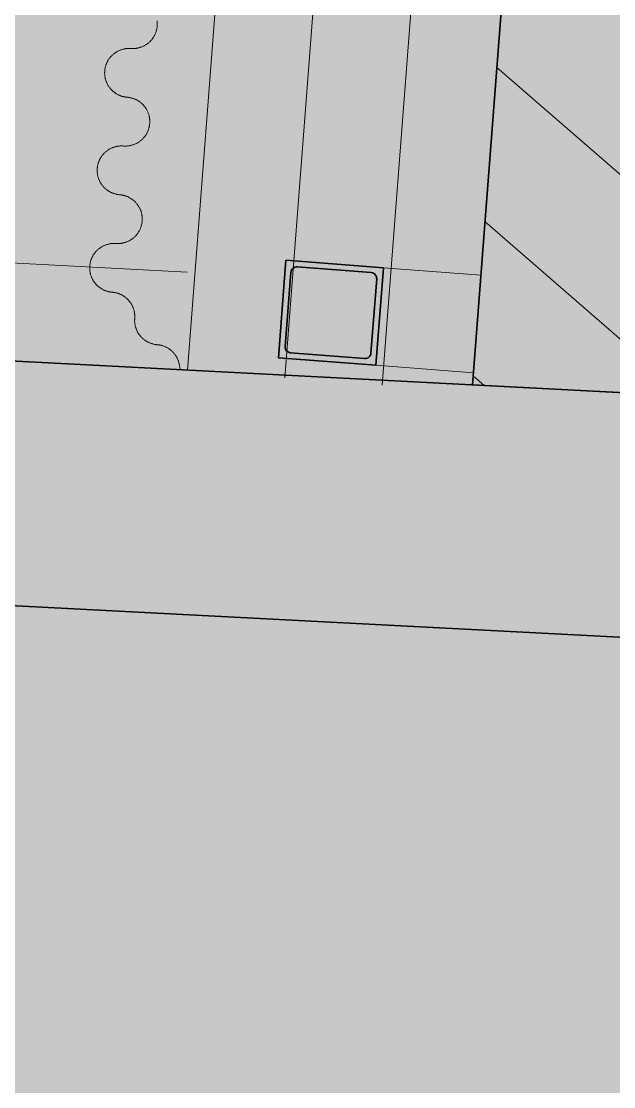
# Model space of a CAD drawing. Header units: millimetres. Extents: x 833941507 to 1669051331, y 817666127 to 1636299673.
# Drawn here: x 834573121 to 834573424, y 817983332 to 817983877 of the extents above; entities that cross this region are included whole.
import ezdxf

# ---------------------------------------------------------------- set-up
doc = ezdxf.new("R2010")
doc.units = ezdxf.units.MM
doc.header["$LTSCALE"] = 3
for name, color, linetype, lineweight in [('Hatch (CARR)', 252, 'Continuous', 35), ('Hatch (LTC&CB)', 252, 'Continuous', 35), ('UAJ-22INWA', 6, 'Continuous', 35), ('UAJ-22INWA-a', 1, 'Continuous', 13), ('UAJ-22INWA-h', 251, 'Continuous', 9), ('UAJ-23FLOR-a', 1, 'Continuous', 13), ('UAJ-23FLOR-h', 251, 'Continuous', 9), ('UAJ-42INFI', 1, 'Continuous', 18), ('UAJ-42INFI-h', 251, 'Continuous', 9)]:
    doc.layers.add(name, color=color, linetype=linetype, lineweight=lineweight)
doc.layers.add('UAJ-00XREF', color=7, linetype='Continuous')

# ---------------------------------------------------------------- blocks, each defined once
blk = doc.blocks.new('GBP-LTC-LB01')
at = {"layer": 'UAJ-23FLOR-h'}
h = blk.add_hatch(dxfattribs=at)
h.set_pattern_fill('EARTH,_O', color=256, scale=180, angle=45)
h.set_pattern_definition([(48.9989, (834576001.8, 818046085.3), (-112.727, 1612.5107), [1143, -1143]), (48.9989, (834575678.3, 818046366.6), (-112.727, 1612.5107), [1143, -1143]), (48.9989, (834575354.8, 818046647.8), (-112.727, 1612.5107), [1143, -1143]), (138.9989, (834575340.7, 818046849.3), (-1612.5107, -112.727), [1143, -1143]), (138.9989, (834575621.9, 818047172.8), (-1612.5107, -112.727), [1143, -1143]), (138.9989, (834575903.1, 818047496.3), (-1612.5107, -112.727), [1143, -1143])])
h.paths.add_polyline_path([(834572173.05, 818200349.17), (834310583.74, 818182062.08), (834331502.24, 817882831.69), (834364939.69, 817885169.23), (834473095.7, 818011283.6), (834480533.7, 818020120.4), (834485095.05, 818025709.55), (834491375.7, 818033619), (834497063.4, 818041013), (834493145.8, 818043678.7), (834512788.5, 818074029.25), (834518712.45, 818083675.25), (834526231.3, 818096325.1), (834534646.05, 818111073.05), (834545956, 818131981.3), (834557204.6, 818154198.8), (834564040, 818168496.8), (834570941.16, 818183576.43), (834578367.8, 818200696.3)])
h.paths.add_polyline_path([(834382131.31, 817956469.98), (834418268.73, 817958996.07), (834422062.41, 817963855.9), (834428403.04, 817964299.38), (834467239.2, 818010695.58), (834466445.21, 818021738.79), (834476097.72, 818035709.03), (834485267.1, 818048983.2), (834487014.89, 818051460.43), (834497268.33, 818067303.42), (834492893.38, 818129890.09), (834448056.59, 818126755.66), (834416896.58, 818105052.11), (834382061.37, 818080788.99), (834386167.45, 818022059.16), (834377588.38, 818021459.47)], flags=16)
edge = h.paths.add_edge_path(flags=16)
edge.add_line((834540292.29, 818142076.07), (834533466.32, 818141614.13))
edge.add_line((834533466.32, 818141614.13), (834523258.01, 818143862.71))
edge.add_line((834523258.01, 818143862.71), (834525896.87, 818155838.93))
edge.add_arc((834558382.43, 818267025.45), 115835.02, 237.2183981, 253.7131266, ccw=False)
edge.add_line((834495664.92, 818169638.25), (834498267.59, 818132356.98))
edge.add_line((834498267.59, 818132356.98), (834496346.42, 818130135.01))
edge.add_line((834496346.42, 818130135.01), (834492879.88, 818129892.67))
edge.add_line((834492879.88, 818129892.67), (834494229.58, 818110587.62))
edge.add_line((834494229.58, 818110587.62), (834496326.13, 818110708.38))
edge.add_line((834496326.13, 818110708.38), (834498420.21, 818080753.55))
edge.add_line((834498420.21, 818080753.55), (834498046.12, 818080727.4))
edge.add_line((834498046.12, 818080727.4), (834498254.52, 818077746.38))
edge.add_line((834498254.52, 818077746.38), (834503061.09, 818078082.4))
edge.add_line((834503061.09, 818078082.4), (834504979.52, 818081212.1))
edge.add_line((834504979.52, 818081212.1), (834509429.02, 818088470.93))
edge.add_line((834509429.02, 818088470.93), (834515217.16, 818097913.59))
edge.add_line((834515217.16, 818097913.59), (834526067.43, 818116415.54))
edge.add_line((834526067.43, 818116415.54), (834532489.2, 818127888.68))
edge.add_line((834532489.2, 818127888.68), (834534830.9, 818132146.3))
edge.add_line((834534830.9, 818132146.3), (834540292.29, 818142076.07))
h = blk.add_hatch(dxfattribs=at)
h.set_pattern_fill('EARTH,_O', color=256, scale=180, angle=45)
h.set_pattern_definition([(45.0000001, (-1082349.7, 54794.9), (-3e-06, 1616.4461018), [1143, -1143]), (45.0000001, (-1082652.8, 55098), (-3e-06, 1616.4461018), [1143, -1143]), (45.0000001, (-1082955.9, 55401.1), (-3e-06, 1616.4461018), [1143, -1143]), (135.0000001, (-1082955.9, 55603.1), (-1616.4461018, -3e-06), [1143, -1143]), (135.0000001, (-1082652.8, 55906.2), (-1616.4461018, -3e-06), [1143, -1143]), (135.0000001, (-1082349.7, 56209.3), (-1616.4461018, -3e-06), [1143, -1143])])
h.paths.add_polyline_path([(834669469.25, 818015499.17), (834651080.82, 818014213.79), (834651091.33, 818014066.03), (834669479.76, 818015351.52)], flags=16)
edge = h.paths.add_edge_path()
edge.add_arc((834611763.61, 818123015.07), 22001.28, 94.000719, 118.688683)
edge.add_line((834601201.89, 818142315.5), (834593918.34, 818141228.38))
edge.add_arc((834611768.4, 818123014.03), 25502.69, 93.997159, 134.421275, ccw=False)
edge.add_line((834609990.68, 818148454.69), (834618164.36, 818149025.84))
edge.add_line((834618164.36, 818149025.84), (834618408.29, 818145534.91))
edge.add_line((834618408.29, 818145534.91), (834616365.41, 818145392.16))
edge.add_line((834616365.41, 818145392.16), (834616609.39, 818141900.69))
edge.add_line((834616609.39, 818141900.69), (834611621.55, 818141552.15))
edge.add_line((834611621.55, 818141552.15), (834611377.61, 818145043.07))
edge.add_line((834611377.61, 818145043.07), (834610228.61, 818144962.74))
h.paths.add_polyline_path([(834673232.94, 818197365.88), (834607546.49, 818192773.89), (834599172.5, 818174435.3), (834588349.1, 818152374.5), (834578621.55, 818133890.65), (834568418.3, 818115665.3), (834556456.7, 818095618.3), (834546606.4, 818080041.6), (834532219.3, 818058623.75), (834523692.15, 818046595.75), (834515683.5, 818035708.5), (834508244.2, 818025929.9), (834500656.3, 818016266.1), (834489786.8, 818002934.1), (834483448.3, 817995421.3), (834478637.6, 817989841.7), (834458453.75, 817967379.3), (834441506.5, 817949096.36), (834383075.75, 817886437.08), (834482026.69, 817893354.51), (834551919.04, 817920008.6), (834634905.13, 817930637.13), (834634023, 817939309.35), (834633770.07, 817941795.89), (834633577.69, 817943687.02), (834508697.04, 817930983.61), (834507053.46, 817930191.44), (834506409.46, 817939426.96), (834507656.94, 817945566.73), (834503417.08, 818006767.03), (834503064.37, 818011762.67), (834514052.91, 818025791.94), (834520784.65, 818034889.35), (834526318.86, 818042436.94), (834532381.69, 818050705.63), (834536345.72, 818056472.68), (834542258.41, 818065225.62), (834550405.86, 818077286.91), (834561579, 818095001.96), (834574522.66, 818117080.03), (834587768.88, 818140310.21), (834609774.13, 818143594.98), (834610001.97, 818140335.89), (834634252.54, 818142031.47), (834636806.9, 818105492.47), (834642791.48, 818105913.75), (834646278.56, 818056032.58), (834640293.17, 818055614.16), (834643382.34, 818011424.91), (834641138.41, 818011267.96), (834645775.78, 817944927.87), (834639048.36, 817944243.52), (834640362.12, 817931328.11), (834651070.39, 817932706.91), (834650587.67, 817936476.13), (834685105.74, 817940896.86), (834685588.46, 817937127.64), (834691373.79, 817937868.57)])
blk = doc.blocks.new('*U1272')
at = {"layer": 'UAJ-22INWA-h'}
h = blk.add_hatch(color=256, dxfattribs=at)
h.dxf.hatch_style = 1
h.paths.add_polyline_path([(0, -10), (50, -10), (50, 40), (0, 40)])
edge = h.paths.add_edge_path(flags=16)
edge.add_line((6, -7), (44, -7))
edge.add_arc((44, -4), 3, 270, 360)
edge.add_line((47, -4), (47, 34))
edge.add_arc((44, 34), 3, 360, 450)
edge.add_line((44, 37), (6, 37))
edge.add_arc((6, 34), 3, 90, 180)
edge.add_line((3, 34), (3, -4))
edge.add_arc((6, -4), 3, 180, 270)
at = {"layer": 'UAJ-22INWA'}
blk.add_lwpolyline([(0, -10), (50, -10), (50, 40), (0, 40)], close=True, dxfattribs=at)
blk.add_lwpolyline([(6, -7), (44, -7, 0.414214), (47, -4), (47, 34, 0.414214), (44, 37), (6, 37, 0.414214), (3, 34), (3, -4, 0.414214)], format="xyb", close=True, dxfattribs=at)
blk = doc.blocks.new('inf_010')
at = {"layer": 'UAJ-42INFI'}
for p, q in [((889585435.82, 757791207.67, 0), (889585435.54, 757791207.72, 0)), ((889585436.09, 757791207.62, 0), (889585435.82, 757791207.67, 0)), ((889585436.37, 757791207.56, 0), (889585436.09, 757791207.62, 0)), ((889585436.65, 757791207.5, 0), (889585436.37, 757791207.56, 0)), ((889585436.93, 757791207.43, 0), (889585436.65, 757791207.5, 0)), ((889585437.21, 757791207.35, 0), (889585436.93, 757791207.43, 0)), ((889585437.49, 757791207.27, 0), (889585437.21, 757791207.35, 0)), ((889585437.76, 757791207.18, 0), (889585437.49, 757791207.27, 0)), ((889585438.04, 757791207.08, 0), (889585437.76, 757791207.18, 0)), ((889585438.32, 757791206.97, 0), (889585438.04, 757791207.08, 0)), ((889585438.6, 757791206.86, 0), (889585438.32, 757791206.97, 0)), ((889585438.88, 757791206.74, 0), (889585438.6, 757791206.86, 0)), ((889585439.15, 757791206.61, 0), (889585438.88, 757791206.74, 0)), ((889585439.43, 757791206.47, 0), (889585439.15, 757791206.61, 0)), ((889585439.7, 757791206.33, 0), (889585439.43, 757791206.47, 0)), ((889585439.97, 757791206.17, 0), (889585439.7, 757791206.33, 0)), ((889585440.24, 757791206.02, 0), (889585439.97, 757791206.17, 0)), ((889585440.5, 757791205.85, 0), (889585440.24, 757791206.02, 0)), ((889585440.76, 757791205.68, 0), (889585440.5, 757791205.85, 0)), ((889585441.02, 757791205.5, 0), (889585440.76, 757791205.68, 0)), ((889585441.28, 757791205.31, 0), (889585441.02, 757791205.5, 0)), ((889585441.53, 757791205.11, 0), (889585441.28, 757791205.31, 0)), ((889585441.77, 757791204.91, 0), (889585441.53, 757791205.11, 0)), ((889585442.01, 757791204.7, 0), (889585441.77, 757791204.91, 0)), ((889585442.25, 757791204.48, 0), (889585442.01, 757791204.7, 0)), ((889585442.48, 757791204.26, 0), (889585442.25, 757791204.48, 0)), ((889585442.71, 757791204.03, 0), (889585442.48, 757791204.26, 0)), ((889585442.93, 757791203.8, 0), (889585442.71, 757791204.03, 0)), ((889585443.15, 757791203.56, 0), (889585442.93, 757791203.8, 0)), ((889585443.36, 757791203.31, 0), (889585443.15, 757791203.56, 0)), ((889585443.56, 757791203.06, 0), (889585443.36, 757791203.31, 0)), ((889585443.75, 757791202.8, 0), (889585443.56, 757791203.06, 0)), ((889585443.94, 757791202.54, 0), (889585443.75, 757791202.8, 0)), ((889585444.13, 757791202.27, 0), (889585443.94, 757791202.54, 0)), ((889585444.3, 757791202, 0), (889585444.13, 757791202.27, 0)), ((889585444.47, 757791201.73, 0), (889585444.3, 757791202, 0)), ((889585444.63, 757791201.45, 0), (889585444.47, 757791201.73, 0)), ((889585444.78, 757791201.16, 0), (889585444.63, 757791201.45, 0)), ((889585444.93, 757791200.88, 0), (889585444.78, 757791201.16, 0)), ((889585445.07, 757791200.59, 0), (889585444.93, 757791200.88, 0)), ((889585445.2, 757791200.3, 0), (889585445.07, 757791200.59, 0)), ((889585445.32, 757791200, 0), (889585445.2, 757791200.3, 0)), ((889585445.44, 757791199.71, 0), (889585445.32, 757791200, 0)), ((889585445.54, 757791199.41, 0), (889585445.44, 757791199.71, 0)), ((889585445.64, 757791199.11, 0), (889585445.54, 757791199.41, 0)), ((889585445.73, 757791198.81, 0), (889585445.64, 757791199.11, 0)), ((889585445.81, 757791198.51, 0), (889585445.73, 757791198.81, 0)), ((889585445.89, 757791198.2, 0), (889585445.81, 757791198.51, 0)), ((889585445.96, 757791197.9, 0), (889585445.89, 757791198.2, 0)), ((889585446.02, 757791197.6, 0), (889585445.96, 757791197.9, 0)), ((889585446.07, 757791197.3, 0), (889585446.02, 757791197.6, 0)), ((889585446.11, 757791197, 0), (889585446.07, 757791197.3, 0)), ((889585446.15, 757791196.7, 0), (889585446.11, 757791197, 0)), ((889585446.18, 757791196.4, 0), (889585446.15, 757791196.7, 0)), ((889585446.17, 757791194.2, 0), (889585446.18, 757791194.36, 0)), ((889585446.2, 757791196.1, 0), (889585446.18, 757791196.4, 0)), ((889585446.18, 757791194.36, 0), (889585446.2, 757791194.64, 0)), ((889585446.21, 757791195.8, 0), (889585446.2, 757791196.1, 0)), ((889585446.2, 757791194.64, 0), (889585446.21, 757791194.93, 0)), ((889585446.22, 757791195.51, 0), (889585446.21, 757791195.8, 0)), ((889585446.21, 757791194.93, 0), (889585446.22, 757791195.22, 0)), ((889585446.22, 757791195.22, 0), (889585446.22, 757791195.51, 0))]:
    blk.add_line(p, q, dxfattribs=at)
for points in [[(889585432.72, 757791359.76), (889585432.99, 757791359.72), (889585433.27, 757791359.69), (889585433.55, 757791359.66), (889585433.84, 757791359.64), (889585434.12, 757791359.63), (889585434.41, 757791359.62), (889585434.71, 757791359.62), (889585435, 757791359.63), (889585435.3, 757791359.65), (889585435.59, 757791359.67), (889585435.89, 757791359.7), (889585436.19, 757791359.73), (889585436.49, 757791359.78), (889585436.8, 757791359.83), (889585437.1, 757791359.89), (889585437.4, 757791359.95), (889585437.7, 757791360.03), (889585438, 757791360.11), (889585438.3, 757791360.2), (889585438.6, 757791360.3), (889585438.9, 757791360.41), (889585439.2, 757791360.52), (889585439.49, 757791360.64), (889585439.78, 757791360.77), (889585440.07, 757791360.91), (889585440.36, 757791361.06), (889585440.64, 757791361.21), (889585440.92, 757791361.37), (889585441.2, 757791361.54), (889585441.47, 757791361.72), (889585441.74, 757791361.9), (889585442, 757791362.09), (889585442.26, 757791362.29), (889585442.51, 757791362.49), (889585442.75, 757791362.7), (889585442.99, 757791362.91), (889585443.23, 757791363.13), (889585443.46, 757791363.36), (889585443.68, 757791363.59), (889585443.9, 757791363.83), (889585444.11, 757791364.07), (889585444.31, 757791364.32), (889585444.5, 757791364.57), (889585444.69, 757791364.82), (889585444.87, 757791365.08), (889585445.05, 757791365.34), (889585445.21, 757791365.61), (889585445.37, 757791365.87), (889585445.52, 757791366.14), (889585445.67, 757791366.42), (889585445.8, 757791366.69), (889585445.93, 757791366.97), (889585446.05, 757791367.24), (889585446.17, 757791367.52), (889585446.27, 757791367.8), (889585446.37, 757791368.08), (889585446.46, 757791368.36), (889585446.55, 757791368.64), (889585446.63, 757791368.92), (889585446.7, 757791369.19), (889585446.76, 757791369.47), (889585446.82, 757791369.75), (889585446.87, 757791370.02), (889585446.91, 757791370.3), (889585446.95, 757791370.57), (889585446.98, 757791370.85), (889585447.01, 757791371.13), (889585447.02, 757791371.42), (889585447.04, 757791371.7), (889585447.04, 757791371.99), (889585447.04, 757791372.29), (889585447.04, 757791372.58), (889585447.02, 757791372.87)], [(889585429.07, 757791335.03), (889585428.79, 757791335.07), (889585428.52, 757791335.12), (889585428.24, 757791335.18), (889585427.96, 757791335.24), (889585427.69, 757791335.31), (889585427.41, 757791335.39), (889585427.13, 757791335.47), (889585426.85, 757791335.56), (889585426.57, 757791335.66), (889585426.29, 757791335.77), (889585426.01, 757791335.88), (889585425.74, 757791336.01), (889585425.46, 757791336.13), (889585425.19, 757791336.27), (889585424.91, 757791336.41), (889585424.64, 757791336.57), (889585424.38, 757791336.73), (889585424.11, 757791336.89), (889585423.85, 757791337.06), (889585423.59, 757791337.25), (889585423.34, 757791337.43), (889585423.09, 757791337.63), (889585422.84, 757791337.83), (889585422.6, 757791338.04), (889585422.36, 757791338.26), (889585422.13, 757791338.48), (889585421.9, 757791338.71), (889585421.68, 757791338.94), (889585421.47, 757791339.18), (889585421.26, 757791339.43), (889585421.06, 757791339.68), (889585420.86, 757791339.94), (889585420.67, 757791340.2), (889585420.49, 757791340.47), (889585420.31, 757791340.74), (889585420.14, 757791341.01), (889585419.98, 757791341.29), (889585419.83, 757791341.58), (889585419.68, 757791341.86), (889585419.54, 757791342.15), (889585419.41, 757791342.45), (889585419.29, 757791342.74), (889585419.18, 757791343.04), (889585419.07, 757791343.33), (889585418.97, 757791343.63), (889585418.88, 757791343.93), (889585418.8, 757791344.24), (889585418.72, 757791344.54), (889585418.66, 757791344.84), (889585418.6, 757791345.14), (889585418.55, 757791345.44), (889585418.5, 757791345.74), (889585418.47, 757791346.04), (889585418.44, 757791346.34), (889585418.42, 757791346.64), (889585418.4, 757791346.94), (889585418.39, 757791347.23), (889585418.39, 757791347.52), (889585418.4, 757791347.81), (889585418.41, 757791348.1), (889585418.43, 757791348.38), (889585418.46, 757791348.66), (889585418.49, 757791348.94), (889585418.53, 757791349.22), (889585418.57, 757791349.49), (889585418.62, 757791349.77), (889585418.68, 757791350.04), (889585418.74, 757791350.32), (889585418.81, 757791350.6), (889585418.89, 757791350.88), (889585418.97, 757791351.16), (889585419.07, 757791351.44), (889585419.17, 757791351.72), (889585419.27, 757791351.99), (889585419.39, 757791352.27), (889585419.51, 757791352.55), (889585419.64, 757791352.83), (889585419.77, 757791353.1), (889585419.92, 757791353.37), (889585420.07, 757791353.64), (889585420.23, 757791353.91), (889585420.39, 757791354.17), (889585420.57, 757791354.43), (889585420.75, 757791354.69), (889585420.94, 757791354.95), (889585421.13, 757791355.2), (889585421.33, 757791355.44), (889585421.54, 757791355.69), (889585421.76, 757791355.92), (889585421.98, 757791356.16), (889585422.21, 757791356.38), (889585422.44, 757791356.6), (889585422.68, 757791356.82), (889585422.93, 757791357.03), (889585423.18, 757791357.23), (889585423.44, 757791357.43), (889585423.7, 757791357.62), (889585423.97, 757791357.8), (889585424.24, 757791357.97), (889585424.52, 757791358.14), (889585424.8, 757791358.3), (889585425.08, 757791358.46), (889585425.37, 757791358.6), (889585425.65, 757791358.74), (889585425.95, 757791358.87), (889585426.24, 757791358.99), (889585426.54, 757791359.11), (889585426.84, 757791359.21), (889585427.14, 757791359.31), (889585427.44, 757791359.4), (889585427.74, 757791359.49), (889585428.04, 757791359.56), (889585428.34, 757791359.63), (889585428.64, 757791359.69), (889585428.95, 757791359.74), (889585429.25, 757791359.78), (889585429.55, 757791359.82), (889585429.85, 757791359.85), (889585430.14, 757791359.87), (889585430.44, 757791359.88), (889585430.73, 757791359.89), (889585431.02, 757791359.89), (889585431.31, 757791359.88), (889585431.6, 757791359.87), (889585431.89, 757791359.85), (889585432.17, 757791359.83), (889585432.44, 757791359.8), (889585432.72, 757791359.76)], [(889585425.42, 757791310.29), (889585425.69, 757791310.26), (889585425.97, 757791310.22), (889585426.25, 757791310.2), (889585426.54, 757791310.18), (889585426.82, 757791310.17), (889585427.11, 757791310.16), (889585427.4, 757791310.16), (889585427.7, 757791310.17), (889585427.99, 757791310.18), (889585428.29, 757791310.2), (889585428.59, 757791310.23), (889585428.89, 757791310.27), (889585429.19, 757791310.31), (889585429.49, 757791310.36), (889585429.8, 757791310.42), (889585430.1, 757791310.49), (889585430.4, 757791310.57), (889585430.7, 757791310.65), (889585431, 757791310.74), (889585431.3, 757791310.84), (889585431.6, 757791310.94), (889585431.9, 757791311.06), (889585432.19, 757791311.18), (889585432.48, 757791311.31), (889585432.77, 757791311.45), (889585433.06, 757791311.59), (889585433.34, 757791311.75), (889585433.62, 757791311.91), (889585433.9, 757791312.08), (889585434.17, 757791312.25), (889585434.43, 757791312.44), (889585434.7, 757791312.63), (889585434.95, 757791312.82), (889585435.21, 757791313.02), (889585435.45, 757791313.23), (889585435.69, 757791313.45), (889585435.93, 757791313.67), (889585436.16, 757791313.9), (889585436.38, 757791314.13), (889585436.59, 757791314.37), (889585436.8, 757791314.61), (889585437.01, 757791314.85), (889585437.2, 757791315.1), (889585437.39, 757791315.36), (889585437.57, 757791315.62), (889585437.74, 757791315.88), (889585437.91, 757791316.14), (889585438.07, 757791316.41), (889585438.22, 757791316.68), (889585438.36, 757791316.95), (889585438.5, 757791317.23), (889585438.63, 757791317.5), (889585438.75, 757791317.78), (889585438.86, 757791318.06), (889585438.97, 757791318.34), (889585439.07, 757791318.61), (889585439.16, 757791318.89), (889585439.25, 757791319.17), (889585439.32, 757791319.45), (889585439.39, 757791319.73), (889585439.46, 757791320.01), (889585439.52, 757791320.29), (889585439.57, 757791320.56), (889585439.61, 757791320.83), (889585439.65, 757791321.11), (889585439.68, 757791321.39), (889585439.7, 757791321.67), (889585439.72, 757791321.95), (889585439.74, 757791322.24), (889585439.74, 757791322.53), (889585439.74, 757791322.82), (889585439.73, 757791323.12), (889585439.72, 757791323.41), (889585439.7, 757791323.71), (889585439.67, 757791324.01), (889585439.63, 757791324.31), (889585439.59, 757791324.61), (889585439.54, 757791324.91), (889585439.48, 757791325.21), (889585439.41, 757791325.51), (889585439.34, 757791325.82), (889585439.25, 757791326.12), (889585439.16, 757791326.42), (889585439.07, 757791326.72), (889585438.96, 757791327.02), (889585438.84, 757791327.31), (889585438.72, 757791327.61), (889585438.59, 757791327.9), (889585438.45, 757791328.19), (889585438.31, 757791328.47), (889585438.15, 757791328.76), (889585437.99, 757791329.04), (889585437.83, 757791329.31), (889585437.65, 757791329.58), (889585437.47, 757791329.85), (889585437.28, 757791330.11), (889585437.08, 757791330.37), (889585436.88, 757791330.62), (889585436.67, 757791330.87), (889585436.45, 757791331.11), (889585436.23, 757791331.34), (889585436.01, 757791331.57), (889585435.77, 757791331.8), (889585435.54, 757791332.01), (889585435.3, 757791332.22), (889585435.05, 757791332.42), (889585434.8, 757791332.62), (889585434.54, 757791332.81), (889585434.29, 757791332.99), (889585434.02, 757791333.16), (889585433.76, 757791333.33), (889585433.49, 757791333.49), (889585433.22, 757791333.64), (889585432.95, 757791333.78), (889585432.68, 757791333.92), (889585432.4, 757791334.05), (889585432.12, 757791334.17), (889585431.85, 757791334.28), (889585431.57, 757791334.39), (889585431.29, 757791334.49), (889585431.01, 757791334.58), (889585430.73, 757791334.66), (889585430.45, 757791334.74), (889585430.17, 757791334.81), (889585429.89, 757791334.88), (889585429.62, 757791334.93), (889585429.34, 757791334.98), (889585429.07, 757791335.03)], [(889585421.77, 757791285.56), (889585421.49, 757791285.61), (889585421.22, 757791285.66), (889585420.94, 757791285.71), (889585420.66, 757791285.78), (889585420.38, 757791285.85), (889585420.11, 757791285.92), (889585419.83, 757791286.01), (889585419.55, 757791286.1), (889585419.27, 757791286.2), (889585418.99, 757791286.31), (889585418.71, 757791286.42), (889585418.43, 757791286.54), (889585418.16, 757791286.67), (889585417.88, 757791286.81), (889585417.61, 757791286.95), (889585417.34, 757791287.1), (889585417.08, 757791287.26), (889585416.81, 757791287.43), (889585416.55, 757791287.6), (889585416.29, 757791287.78), (889585416.04, 757791287.97), (889585415.79, 757791288.17), (889585415.54, 757791288.37), (889585415.3, 757791288.58), (889585415.06, 757791288.79), (889585414.83, 757791289.01), (889585414.6, 757791289.24), (889585414.38, 757791289.48), (889585414.16, 757791289.72), (889585413.96, 757791289.97), (889585413.75, 757791290.22), (889585413.56, 757791290.47), (889585413.37, 757791290.74), (889585413.18, 757791291), (889585413.01, 757791291.28), (889585412.84, 757791291.55), (889585412.68, 757791291.83), (889585412.53, 757791292.11), (889585412.38, 757791292.4), (889585412.24, 757791292.69), (889585412.11, 757791292.98), (889585411.99, 757791293.28), (889585411.88, 757791293.57), (889585411.77, 757791293.87), (889585411.67, 757791294.17), (889585411.58, 757791294.47), (889585411.5, 757791294.77), (889585411.42, 757791295.07), (889585411.36, 757791295.38), (889585411.3, 757791295.68), (889585411.24, 757791295.98), (889585411.2, 757791296.28), (889585411.16, 757791296.58), (889585411.14, 757791296.88), (889585411.11, 757791297.18), (889585411.1, 757791297.47), (889585411.09, 757791297.77), (889585411.09, 757791298.06), (889585411.1, 757791298.35), (889585411.11, 757791298.64), (889585411.13, 757791298.92), (889585411.16, 757791299.2), (889585411.19, 757791299.48), (889585411.23, 757791299.75), (889585411.27, 757791300.03), (889585411.32, 757791300.3), (889585411.38, 757791300.58), (889585411.44, 757791300.86), (889585411.51, 757791301.14), (889585411.59, 757791301.41), (889585411.67, 757791301.69), (889585411.76, 757791301.97), (889585411.86, 757791302.25), (889585411.97, 757791302.53), (889585412.08, 757791302.81), (889585412.21, 757791303.09), (889585412.33, 757791303.36), (889585412.47, 757791303.64), (889585412.61, 757791303.91), (889585412.77, 757791304.18), (889585412.92, 757791304.44), (889585413.09, 757791304.71), (889585413.26, 757791304.97), (889585413.45, 757791305.23), (889585413.63, 757791305.48), (889585413.83, 757791305.73), (889585414.03, 757791305.98), (889585414.24, 757791306.22), (889585414.46, 757791306.46), (889585414.68, 757791306.69), (889585414.91, 757791306.92), (889585415.14, 757791307.14), (889585415.38, 757791307.35), (889585415.63, 757791307.56), (889585415.88, 757791307.77), (889585416.14, 757791307.96), (889585416.4, 757791308.15), (889585416.67, 757791308.34), (889585416.94, 757791308.51), (889585417.21, 757791308.68), (889585417.49, 757791308.84), (889585417.78, 757791308.99), (889585418.06, 757791309.14), (889585418.35, 757791309.28), (889585418.64, 757791309.41), (889585418.94, 757791309.53), (889585419.24, 757791309.64), (889585419.53, 757791309.75), (889585419.83, 757791309.85), (889585420.13, 757791309.94), (889585420.44, 757791310.02), (889585420.74, 757791310.1), (889585421.04, 757791310.16), (889585421.34, 757791310.22), (889585421.64, 757791310.28), (889585421.94, 757791310.32), (889585422.24, 757791310.36), (889585422.54, 757791310.38), (889585422.84, 757791310.41), (889585423.14, 757791310.42), (889585423.43, 757791310.43), (889585423.72, 757791310.43), (889585424.01, 757791310.42), (889585424.3, 757791310.41), (889585424.58, 757791310.39), (889585424.86, 757791310.36), (889585425.14, 757791310.33), (889585425.42, 757791310.29)], [(889585418.12, 757791260.83), (889585418.39, 757791260.79), (889585418.67, 757791260.76), (889585418.95, 757791260.74), (889585419.23, 757791260.72), (889585419.52, 757791260.7), (889585419.81, 757791260.7), (889585420.1, 757791260.7), (889585420.4, 757791260.7), (889585420.69, 757791260.72), (889585420.99, 757791260.74), (889585421.29, 757791260.77), (889585421.59, 757791260.81), (889585421.89, 757791260.85), (889585422.19, 757791260.9), (889585422.49, 757791260.96), (889585422.8, 757791261.03), (889585423.1, 757791261.1), (889585423.4, 757791261.18), (889585423.7, 757791261.27), (889585424, 757791261.37), (889585424.3, 757791261.48), (889585424.59, 757791261.59), (889585424.89, 757791261.72), (889585425.18, 757791261.85), (889585425.47, 757791261.98), (889585425.76, 757791262.13), (889585426.04, 757791262.28), (889585426.32, 757791262.45), (889585426.59, 757791262.61), (889585426.86, 757791262.79), (889585427.13, 757791262.97), (889585427.39, 757791263.16), (889585427.65, 757791263.36), (889585427.9, 757791263.56), (889585428.15, 757791263.77), (889585428.39, 757791263.98), (889585428.63, 757791264.21), (889585428.85, 757791264.43), (889585429.08, 757791264.66), (889585429.29, 757791264.9), (889585429.5, 757791265.14), (889585429.7, 757791265.39), (889585429.9, 757791265.64), (889585430.09, 757791265.89), (889585430.27, 757791266.15), (889585430.44, 757791266.41), (889585430.61, 757791266.68), (889585430.77, 757791266.95), (889585430.92, 757791267.22), (889585431.06, 757791267.49), (889585431.2, 757791267.76), (889585431.33, 757791268.04), (889585431.45, 757791268.32), (889585431.56, 757791268.59), (889585431.67, 757791268.87), (889585431.77, 757791269.15), (889585431.86, 757791269.43), (889585431.94, 757791269.71), (889585432.02, 757791269.99), (889585432.09, 757791270.27), (889585432.16, 757791270.54), (889585432.21, 757791270.82), (889585432.26, 757791271.1), (889585432.31, 757791271.37), (889585432.34, 757791271.65), (889585432.38, 757791271.92), (889585432.4, 757791272.2), (889585432.42, 757791272.49), (889585432.43, 757791272.78), (889585432.44, 757791273.07), (889585432.44, 757791273.36), (889585432.43, 757791273.65), (889585432.42, 757791273.95), (889585432.4, 757791274.24), (889585432.37, 757791274.54), (889585432.33, 757791274.84), (889585432.29, 757791275.14), (889585432.24, 757791275.45), (889585432.18, 757791275.75), (889585432.11, 757791276.05), (889585432.04, 757791276.35), (889585431.95, 757791276.65), (889585431.86, 757791276.95), (889585431.76, 757791277.25), (889585431.66, 757791277.55), (889585431.54, 757791277.85), (889585431.42, 757791278.14), (889585431.29, 757791278.43), (889585431.15, 757791278.72), (889585431.01, 757791279.01), (889585430.85, 757791279.29), (889585430.69, 757791279.57), (889585430.52, 757791279.85), (889585430.35, 757791280.12), (889585430.17, 757791280.39), (889585429.98, 757791280.65), (889585429.78, 757791280.91), (889585429.58, 757791281.16), (889585429.37, 757791281.41), (889585429.15, 757791281.65), (889585428.93, 757791281.88), (889585428.7, 757791282.11), (889585428.47, 757791282.33), (889585428.24, 757791282.55), (889585427.99, 757791282.76), (889585427.75, 757791282.96), (889585427.5, 757791283.15), (889585427.24, 757791283.34), (889585426.98, 757791283.52), (889585426.72, 757791283.7), (889585426.46, 757791283.86), (889585426.19, 757791284.02), (889585425.92, 757791284.17), (889585425.65, 757791284.32), (889585425.37, 757791284.45), (889585425.1, 757791284.58), (889585424.82, 757791284.7), (889585424.54, 757791284.82), (889585424.26, 757791284.92), (889585423.99, 757791285.02), (889585423.71, 757791285.12), (889585423.43, 757791285.2), (889585423.15, 757791285.28), (889585422.87, 757791285.35), (889585422.59, 757791285.41), (889585422.32, 757791285.47), (889585422.04, 757791285.52), (889585421.77, 757791285.56)], [(889585414.46, 757791236.1), (889585414.19, 757791236.14), (889585413.91, 757791236.19), (889585413.64, 757791236.25), (889585413.36, 757791236.31), (889585413.08, 757791236.38), (889585412.8, 757791236.46), (889585412.52, 757791236.54), (889585412.24, 757791236.64), (889585411.97, 757791236.74), (889585411.69, 757791236.84), (889585411.41, 757791236.96), (889585411.13, 757791237.08), (889585410.86, 757791237.21), (889585410.58, 757791237.34), (889585410.31, 757791237.49), (889585410.04, 757791237.64), (889585409.77, 757791237.8), (889585409.51, 757791237.96), (889585409.25, 757791238.14), (889585408.99, 757791238.32), (889585408.73, 757791238.51), (889585408.48, 757791238.7), (889585408.24, 757791238.9), (889585407.99, 757791239.11), (889585407.76, 757791239.33), (889585407.53, 757791239.55), (889585407.3, 757791239.78), (889585407.08, 757791240.01), (889585406.86, 757791240.26), (889585406.65, 757791240.5), (889585406.45, 757791240.75), (889585406.25, 757791241.01), (889585406.07, 757791241.27), (889585405.88, 757791241.54), (889585405.71, 757791241.81), (889585405.54, 757791242.09), (889585405.38, 757791242.37), (889585405.22, 757791242.65), (889585405.08, 757791242.94), (889585404.94, 757791243.23), (889585404.81, 757791243.52), (889585404.69, 757791243.81), (889585404.57, 757791244.11), (889585404.47, 757791244.41), (889585404.37, 757791244.71), (889585404.28, 757791245.01), (889585404.19, 757791245.31), (889585404.12, 757791245.61), (889585404.05, 757791245.91), (889585403.99, 757791246.21), (889585403.94, 757791246.52), (889585403.9, 757791246.82), (889585403.86, 757791247.12), (889585403.83, 757791247.42), (889585403.81, 757791247.71), (889585403.8, 757791248.01), (889585403.79, 757791248.3), (889585403.79, 757791248.59), (889585403.8, 757791248.88), (889585403.81, 757791249.17), (889585403.83, 757791249.46), (889585403.85, 757791249.74), (889585403.89, 757791250.01), (889585403.92, 757791250.29), (889585403.97, 757791250.56), (889585404.02, 757791250.84), (889585404.07, 757791251.12), (889585404.14, 757791251.39), (889585404.21, 757791251.67), (889585404.29, 757791251.95), (889585404.37, 757791252.23), (889585404.46, 757791252.51), (889585404.56, 757791252.79), (889585404.67, 757791253.07), (889585404.78, 757791253.34), (889585404.9, 757791253.62), (889585405.03, 757791253.9), (889585405.17, 757791254.17), (889585405.31, 757791254.44), (889585405.46, 757791254.71), (889585405.62, 757791254.98), (889585405.79, 757791255.25), (889585405.96, 757791255.51), (889585406.14, 757791255.77), (889585406.33, 757791256.02), (889585406.53, 757791256.27), (889585406.73, 757791256.52), (889585406.94, 757791256.76), (889585407.15, 757791257), (889585407.38, 757791257.23), (889585407.6, 757791257.45), (889585407.84, 757791257.68), (889585408.08, 757791257.89), (889585408.33, 757791258.1), (889585408.58, 757791258.3), (889585408.84, 757791258.5), (889585409.1, 757791258.69), (889585409.37, 757791258.87), (889585409.64, 757791259.05), (889585409.91, 757791259.22), (889585410.19, 757791259.38), (889585410.48, 757791259.53), (889585410.76, 757791259.68), (889585411.05, 757791259.81), (889585411.34, 757791259.94), (889585411.64, 757791260.07), (889585411.93, 757791260.18), (889585412.23, 757791260.29), (889585412.53, 757791260.39), (889585412.83, 757791260.48), (889585413.13, 757791260.56), (889585413.44, 757791260.63), (889585413.74, 757791260.7), (889585414.04, 757791260.76), (889585414.34, 757791260.81), (889585414.64, 757791260.86), (889585414.94, 757791260.89), (889585415.24, 757791260.92), (889585415.54, 757791260.94), (889585415.83, 757791260.96), (889585416.13, 757791260.96), (889585416.42, 757791260.96), (889585416.71, 757791260.96), (889585417, 757791260.94), (889585417.28, 757791260.92), (889585417.56, 757791260.9), (889585417.84, 757791260.87), (889585418.12, 757791260.83)], [(889585425, 757791221.91), (889585425.04, 757791222.18), (889585425.07, 757791222.46), (889585425.1, 757791222.74), (889585425.12, 757791223.03), (889585425.13, 757791223.31), (889585425.14, 757791223.6), (889585425.14, 757791223.89), (889585425.13, 757791224.19), (889585425.12, 757791224.48), (889585425.09, 757791224.78), (889585425.07, 757791225.08), (889585425.03, 757791225.38), (889585424.99, 757791225.68), (889585424.93, 757791225.98), (889585424.88, 757791226.28), (889585424.81, 757791226.59), (889585424.73, 757791226.89), (889585424.65, 757791227.19), (889585424.56, 757791227.49), (889585424.46, 757791227.79), (889585424.35, 757791228.09), (889585424.24, 757791228.38), (889585424.12, 757791228.68), (889585423.99, 757791228.97), (889585423.85, 757791229.26), (889585423.7, 757791229.55), (889585423.55, 757791229.83), (889585423.39, 757791230.11), (889585423.22, 757791230.38), (889585423.05, 757791230.66), (889585422.86, 757791230.92), (889585422.67, 757791231.19), (889585422.48, 757791231.44), (889585422.27, 757791231.69), (889585422.07, 757791231.94), (889585421.85, 757791232.18), (889585421.63, 757791232.42), (889585421.4, 757791232.65), (889585421.17, 757791232.87), (889585420.93, 757791233.08), (889585420.69, 757791233.29), (889585420.44, 757791233.49), (889585420.19, 757791233.69), (889585419.94, 757791233.88), (889585419.68, 757791234.06), (889585419.42, 757791234.23), (889585419.16, 757791234.4), (889585418.89, 757791234.56), (889585418.62, 757791234.71), (889585418.35, 757791234.85), (889585418.07, 757791234.99), (889585417.8, 757791235.12), (889585417.52, 757791235.24), (889585417.24, 757791235.35), (889585416.96, 757791235.46), (889585416.68, 757791235.56), (889585416.4, 757791235.65), (889585416.13, 757791235.74), (889585415.85, 757791235.81), (889585415.57, 757791235.88), (889585415.29, 757791235.95), (889585415.01, 757791236), (889585414.74, 757791236.05), (889585414.46, 757791236.1)], [(889585435.54, 757791207.72), (889585435.27, 757791207.76), (889585435, 757791207.81), (889585434.72, 757791207.87), (889585434.44, 757791207.93), (889585434.16, 757791208), (889585433.88, 757791208.08), (889585433.6, 757791208.16), (889585433.33, 757791208.25), (889585433.05, 757791208.35), (889585432.77, 757791208.46), (889585432.49, 757791208.57), (889585432.21, 757791208.69), (889585431.94, 757791208.82), (889585431.66, 757791208.96), (889585431.39, 757791209.1), (889585431.12, 757791209.26), (889585430.85, 757791209.41), (889585430.59, 757791209.58), (889585430.33, 757791209.75), (889585430.07, 757791209.94), (889585429.81, 757791210.12), (889585429.56, 757791210.32), (889585429.32, 757791210.52), (889585429.08, 757791210.73), (889585428.84, 757791210.95), (889585428.61, 757791211.17), (889585428.38, 757791211.4), (889585428.16, 757791211.63), (889585427.94, 757791211.87), (889585427.73, 757791212.12), (889585427.53, 757791212.37), (889585427.34, 757791212.63), (889585427.15, 757791212.89), (889585426.96, 757791213.16), (889585426.79, 757791213.43), (889585426.62, 757791213.7), (889585426.46, 757791213.98), (889585426.31, 757791214.27), (889585426.16, 757791214.55), (889585426.02, 757791214.84), (889585425.89, 757791215.13), (889585425.77, 757791215.43), (889585425.65, 757791215.72), (889585425.55, 757791216.02), (889585425.45, 757791216.32), (889585425.36, 757791216.62), (889585425.28, 757791216.92), (889585425.2, 757791217.23), (889585425.13, 757791217.53), (889585425.07, 757791217.83), (889585425.02, 757791218.13), (889585424.98, 757791218.43), (889585424.94, 757791218.73), (889585424.91, 757791219.03), (889585424.89, 757791219.33), (889585424.88, 757791219.63), (889585424.87, 757791219.92), (889585424.87, 757791220.21), (889585424.88, 757791220.5), (889585424.89, 757791220.79), (889585424.91, 757791221.07), (889585424.94, 757791221.35), (889585424.97, 757791221.63), (889585425, 757791221.91)]]:
    blk.add_lwpolyline(points, dxfattribs=at)
blk = doc.blocks.new('3A35X-MADL-P-LT-B01-0')
at = {"layer": 'UAJ-22INWA-h'}
h = blk.add_hatch(dxfattribs=at)
h.set_pattern_fill('ANSI31', color=256, scale=20, angle=90)
h.set_pattern_definition([(138.99891, (834576001.76, 818046085.34), (-41.66066, -47.923265), [])])
h.paths.add_polyline_path([(834574101.28, 817984805.38), (834573579.68, 817984831.22), (834573491.39, 817983683.42), (834573351.53, 817983690.68), (834573450.54, 817984977.78), (834574112.02, 817984945.02)])
at = {"layer": 'UAJ-22INWA'}
for p, q in [((834574012.89, 817983656.37), (834571853.08, 817983768.4)), ((834574003.3, 817983531.7), (834571718.62, 817983650.2))]:
    blk.add_line(p, q, dxfattribs=at)
blk.add_lwpolyline([(834574101.28, 817984805.38), (834573579.68, 817984831.22), (834573491.39, 817983683.42), (834573351.53, 817983690.68), (834573450.54, 817984977.78), (834574112.02, 817984945.02)], dxfattribs=at)
at = {"layer": 'UAJ-23FLOR-a'}
blk.add_line((834573205.52, 817983748.32), (834571958.06, 817983813.02), dxfattribs=at)
at = {"layer": 'UAJ-42INFI'}
for points in [[(834573644.69, 817985264.54), (834573615.06, 817985266, 0.406244), (834573305.29, 817984993.06), (834573205.68, 817983698.14)], [(834573642.23, 817985214.6), (834573612.59, 817985216.06, 0.406244), (834573355.14, 817984989.23), (834573255.53, 817983694.31)]]:
    blk.add_lwpolyline(points, format="xyb", dxfattribs=at)
at = {"layer": 'UAJ-42INFI-h'}
blk.add_lwpolyline([(834573639.76, 817985164.66), (834573610.13, 817985166.12, 0.406244), (834573404.99, 817984985.39), (834573305.38, 817983690.47)], format="xyb", dxfattribs=at)
for points in [[(834573305.99, 817983750.56), (834573355.85, 817983746.72)], [(834573302.16, 817983700.71), (834573352.01, 817983696.87)]]:
    blk.add_lwpolyline(points, dxfattribs=at)
at = {"rotation": 3.998908525164564}
blk.add_blockref('inf_010', (-0.01, 0.01), dxfattribs=at)
at = {"layer": 'UAJ-22INWA-a', "xscale": -1, "rotation": 85.6012333015749}
blk.add_blockref('*U1272', (834573296.02, 817983751.33), dxfattribs=at)

msp = doc.modelspace()

# ---------------------------------------------------------------- hatches: boundary and pattern name
at = {"layer": 'Hatch (CARR)'}
h = msp.add_hatch(dxfattribs=at)
h.set_pattern_fill('ANSI36', color=256, scale=150, angle=90)
h.set_pattern_definition([(135, (-187022.3, -52565.44), (-926.08891249, 252.5697034), [1190.625, -238.125, 0, -238.125])])
edge = h.paths.add_edge_path()
edge.add_line((834611924.53, 818109421.98), (834607685.93, 818109069.03))
edge.add_line((834607685.93, 818109069.03), (834607665.21, 818107991.06))
edge.add_arc((834589039.26, 818108445.6), 18631.5, 309.865898, 358.602068, ccw=False)
edge.add_arc((834615999.11, 818076947.93), 22831.06, 131.128719, 153.798926)
edge.add_arc((834586528.44, 818091417.12), 10000.02, 275.074548, 333.967897, ccw=False)
edge.add_line((834587412.96, 818081456.29), (834588264.12, 818069423.81))
edge.add_arc((834582903.89, 818050145.04), 20010.07, 39.448108, 74.462065, ccw=False)
edge.add_arc((834615731.57, 818077154), 22500.4, 219.443807, 234.520216)
edge.add_arc((834588161.64, 818038473.41), 25000.01, 12.166064, 54.52036, ccw=False)
edge.add_arc((834582999.18, 818037622.78), 30226.87, 2.039971, 11.679977, ccw=False)
edge.add_line((834613206.9, 818038698.76), (834615631.26, 818004019.26))
edge.add_arc((834569688.78, 818001746.14), 45998.68, -6.715736, 2.832547, ccw=False)
edge.add_arc((834571414.07, 818001695.79), 44279.6, 274.627227, 353.087902, ccw=False)
edge.add_line((834574986.22, 817957560.51), (834554838.44, 817955511.33))
edge.add_line((834554838.44, 817955511.33), (834555086.07, 817951969.1))
edge.add_line((834555086.07, 817951969.1), (834553985.14, 817951373.93))
edge.add_line((834553985.14, 817951373.93), (834556566.9, 817951132.02))
edge.add_line((834556566.9, 817951132.02), (834554870.83, 817950512.53))
edge.add_line((834554870.83, 817950512.53), (834555242.26, 817945199.33))
edge.add_line((834555242.26, 817945199.33), (834580663.58, 817947785.24))
edge.add_arc((834575886.06, 817997961), 50402.7, 275.439056, 360)
edge.add_arc((834575886.06, 817997961), 50402.7, 0, 6.033545)
edge.add_line((834626009.56, 818003258.87), (834625320, 818013122.62))
edge.add_arc((834725073.73, 818020096.29), 99997.19, 179.2295533, 183.9989755, ccw=False)
edge.add_line((834625085.58, 818021440.9), (834625236.7, 818032677.88))
edge.add_arc((834627922.06, 818032658), 2685.43, 108.98118, 179.57597, ccw=False)
edge.add_arc((834628204.41, 818032510.48), 2924.98, 77.00889, 113.27543, ccw=False)
edge.add_line((834628861.95, 818035360.6), (834628476.34, 818040874.23))
edge.add_arc((834628077.5, 818035877.4), 5012.73, 85.43643, 98.7313)
edge.add_arc((834628036.86, 818036256.39), 4631.99, 98.94599, 115.25566)
edge.add_arc((834625847.25, 818040897.82), 499.99, 179.2291, 295.2567, ccw=False)
edge.add_line((834625347.3, 818040904.54), (834625429.52, 818047019.11))
edge.add_arc((834645427.71, 818046750.21), 20000, 165.345013, 179.22962, ccw=False)
edge.add_line((834626078.37, 818051810.17), (834626528.55, 818053531.69))
edge.add_arc((834626915.54, 818053430.49), 400, 10.6952, 165.3453, ccw=False)
edge.add_arc((834673015.67, 818062137.18), 46515.12, 190.695171, 201.393906)
edge.add_line((834629705.69, 818045169.49), (834632608.66, 818049408.19))
edge.add_arc((834657538.96, 818054466.69), 25438.32, 165.436059, 191.469924, ccw=False)
edge.add_arc((834645834.11, 818057254.43), 13410.81, 134.755157, 164.388681, ccw=False)
edge.add_arc((834654069.52, 818049100.07), 25000, 110.949167, 135, ccw=False)
edge.add_line((834645131.03, 818072447.52), (834644597.61, 818080086.57))
edge.add_arc((834649926.78, 818053872.79), 26750, 101.491438, 112.960099)
edge.add_arc((834639130.33, 818079447.94), 1011.22, 186.41269, 290.94883, ccw=False)
edge.add_arc((834615732.29, 818077144.81), 22500, 5.586125, 15.960514)
edge.add_arc((834638326.4, 818083606.72), 1000, 72.18054, 195.96056, ccw=False)
edge.add_arc((834652938.87, 818129065.91), 46750, 252.180437, 259.459176)
edge.add_line((834644386.61, 818083104.83), (834643939.74, 818089497.14))
edge.add_arc((834650687.74, 818128671.74), 39751.54, 240.552646, 260.226455, ccw=False)
edge.add_arc((834638496.4, 818107130.24), 14999.51, 192.881128, 240.651972, ccw=False)
edge.add_line((834623874.36, 818103786.42), (834622817.43, 818108620.33))
edge.add_arc((834642767.11, 818112268.77), 20280.55, 185.544236, 190.363831, ccw=False)
edge.add_line((834622581.43, 818110309.38), (834612780.93, 818109493.29))
edge.add_arc((834641861.42, 818113470.75), 29351.23, 187.788264, 192.644584)
edge.add_line((834613222.05, 818107045.69), (834612137.99, 818106966.76))
edge.add_arc((834678301.99, 818113956.17), 66532.15, 183.9077542, 186.0302271, ccw=False)
edge = h.paths.add_edge_path(flags=16)
edge.add_arc((834615731.29, 818077153.7), 12500, 0, 180)
edge.add_arc((834615731.29, 818077153.7), 12500, 180, 360)
edge = h.paths.add_edge_path(flags=16)
edge.add_line((834611868.95, 818104450.81), (834613972.75, 818104597.88))
edge.add_line((834613972.75, 818104597.88), (834614793.18, 818100839.53))
edge.add_arc((834613826.07, 818100578.15), 1001.8, -85.3038, 15.12379, ccw=False)
edge.add_arc((834619584.26, 818044960.88), 54912.99, 95.933068, 97.326955)
edge.add_arc((834612511.22, 818100425.75), 1002.71, 172.27337, 273.99855, ccw=False)
edge.add_arc((834561933.96, 818106999.55), 50000, 352.600915, 357.078102)
edge = h.paths.add_edge_path(flags=16)
edge.add_line((834620090.91, 818049922.98), (834618289.66, 818049797.05))
edge.add_arc((834580970.7, 818042316.77), 38061.25, 11.334275, 15.917952)
edge.add_arc((834591802.88, 818043743.07), 27300.13, 19.276237, 22.152589)
edge.add_arc((834617550.89, 818054225.79), 500, 94.5376, 202.1526, ccw=False)
edge.add_arc((834615731.29, 818077153.7), 22500, 274.53759, 280.052608)
edge.add_arc((834619745.99, 818054506.8), 500, -8.8617, 100.0526, ccw=False)
edge.add_arc((834638671.98, 818051564.06), 18653.4, 171.162659, 185.047268)
edge = h.paths.add_edge_path(flags=16)
edge.add_line((834620198.06, 818047424.37), (834618701.71, 818047319.76))
edge.add_line((834618701.71, 818047319.76), (834619053.65, 818042377.79))
edge.add_line((834619053.65, 818042377.79), (834619277.55, 818039251.24))
edge.add_line((834619277.55, 818039251.24), (834621789.24, 818004177.33))
edge.add_arc((834571670.9, 818002621.7), 50142.48, -82.809427, 1.77783, ccw=False)
edge.add_line((834577947.23, 817952873.58), (834554875.83, 817950440.96))
edge.add_line((834554875.83, 817950440.96), (834554896.6, 817950143.9))
edge.add_line((834554896.6, 817950143.9), (834580030.46, 817952804.26))
edge.add_arc((834573485.43, 818001019.32), 48657.26, 277.730459, 360)
edge.add_line((834622142.69, 818001019.32), (834619659.92, 818038109.18))
edge.add_arc((834783609.84, 818029932.1), 164153.72, 174.3889035, 177.1447146, ccw=False)
edge.add_arc((834619491.3, 818046225.82), 789.84, 342.04557, 367.17034)
edge.add_line((834620274.96, 818046324.4), (834620198.06, 818047424.37))
h = msp.add_hatch(dxfattribs=at)
h.set_pattern_fill('ANSI37', color=10, scale=150)
edge = h.paths.add_edge_path()
edge.add_line((834608124.67, 818053522.58), (834606147.8, 818052086.92))
edge.add_line((834606147.8, 818052086.92), (834607353.97, 818050426.06))
edge.add_line((834607353.97, 818050426.06), (834609862.86, 818014620.63))
edge.add_line((834609862.86, 818014620.63), (834609379.08, 818014586.81))
edge.add_line((834609379.08, 818014586.81), (834610086.25, 818004483.1))
edge.add_line((834610086.25, 818004483.1), (834610539.27, 818004514.77))
edge.add_line((834610539.27, 818004514.77), (834610706.64, 818002120.62))
edge.add_line((834610706.64, 818002120.62), (834610557.77, 818002110.21))
edge.add_line((834610557.77, 818002110.21), (834610834.56, 817998139.85))
edge.add_line((834610834.56, 817998139.85), (834610486.99, 817998114.18))
edge.add_arc((834520229.53, 818026403.03), 94586.84, 332.7181106, 342.5977552, ccw=False)
edge.add_arc((834534026.5, 818020533.46), 79641.88, 325.3815398, 331.9213713, ccw=False)
edge.add_arc((834533795.72, 818020683.06), 79916.79, 321.0383391, 325.3872696, ccw=False)
edge.add_line((834595936.37, 817970431.36), (834591911.27, 817966463.99))
edge.add_arc((834580976.59, 817976781.73), 15034.06, 287.247267, 316.662797, ccw=False)
edge.add_arc((834571080.29, 818003715), 43715.04, 276.73322, 289.168661, ccw=False)
edge.add_line((834576205.73, 817960301.47), (834554660.6, 817958055.21))
edge.add_line((834554660.6, 817958055.21), (834554838.44, 817955511.33))
edge.add_line((834554838.44, 817955511.33), (834574986.22, 817957560.51))
edge.add_arc((834571414.07, 818001695.79), 44279.6, 274.627227, 353.087902)
edge.add_line((834615371.84, 817996366.89), (834612824.42, 818001153.58))
edge.add_line((834612824.42, 818001153.58), (834610209.13, 818038562.08))
edge.add_line((834610209.13, 818038562.08), (834612600.29, 818043741.45))
edge.add_arc((834588170.03, 818038475.53), 24991.35, 12.163932, 16.094758)
edge.add_line((834612181.83, 818045403.8), (834610162.71, 818046731.91))
edge.add_arc((834588161.64, 818038473.42), 23500, 20.574494, 27.032904)
edge.add_line((834609094.16, 818049154.22), (834610023.49, 818050600.23))
edge.add_arc((834588161.69, 818038473.47), 24999.93, 29.017166, 37.010848)
h = msp.add_hatch(dxfattribs=at)
h.set_pattern_fill('GOST_GLASS', color=256, scale=75, angle=90)
edge = h.paths.add_edge_path()
edge.add_line((834620198.06, 818047424.37), (834618701.71, 818047319.76))
edge.add_line((834618701.71, 818047319.76), (834619053.65, 818042377.79))
edge.add_line((834619053.65, 818042377.79), (834619277.55, 818039251.24))
edge.add_line((834619277.55, 818039251.24), (834621789.24, 818004177.33))
edge.add_arc((834571670.9, 818002621.7), 50142.48, -82.809427, 1.77783, ccw=False)
edge.add_line((834577947.23, 817952873.58), (834554875.83, 817950440.96))
edge.add_line((834554875.83, 817950440.96), (834554896.6, 817950143.9))
edge.add_line((834554896.6, 817950143.9), (834580030.46, 817952804.26))
edge.add_arc((834573485.43, 818001019.32), 48657.26, 277.730459, 360)
edge.add_line((834622142.69, 818001019.32), (834619659.92, 818038109.18))
edge.add_arc((834783609.84, 818029932.1), 164153.72, 174.3889035, 177.1447146, ccw=False)
edge.add_arc((834619491.3, 818046225.82), 789.84, 342.04557, 367.17034)
edge.add_line((834620274.96, 818046324.4), (834620198.06, 818047424.37))
at = {"layer": 'Hatch (LTC&CB)'}
h = msp.add_hatch(dxfattribs=at)
h.set_pattern_fill('ANSI38', color=256, scale=100)
h.set_pattern_definition([(318.99984, (834479093.73, 818230174.15), (208.29942, 239.6197), []), (48.99984, (834479093.73, 818230174.15), (176.97914, 687.53882), [793.75, -476.25])])
edge = h.paths.add_edge_path()
edge.add_line((834601196.19, 818142314.52), (834603754.26, 818142696.37))
edge.add_line((834603754.26, 818142696.37), (834603901.9, 818141707.33))
edge.add_line((834603901.9, 818141707.33), (834603810.47, 818141693.69))
edge.add_arc((834611763.29, 818123016.36), 20300, 113.064358, 141.357581)
edge.add_line((834595907.81, 818135692.86), (834595395.45, 818135656.86))
edge.add_line((834595395.45, 818135656.86), (834583111.72, 818114341.03))
edge.add_line((834583111.72, 818114341.03), (834578121.58, 818106513.89))
edge.add_line((834578121.58, 818106513.89), (834575731.65, 818102809.5))
edge.add_line((834575731.65, 818102809.5), (834574387.45, 818100725.98))
edge.add_line((834574387.45, 818100725.98), (834573113.98, 818098752.1))
edge.add_line((834573113.98, 818098752.1), (834573145.25, 818098730.65))
edge.add_line((834573145.25, 818098730.65), (834569989.11, 818093770.2))
edge.add_line((834569989.11, 818093770.2), (834566535, 818088385.68))
edge.add_line((834566535, 818088385.68), (834566514.09, 818088398.3))
edge.add_line((834566514.09, 818088398.3), (834558743.61, 818076256.63))
edge.add_line((834558743.61, 818076256.63), (834557653.4, 818074495.71))
edge.add_line((834557653.4, 818074495.71), (834553498.92, 818068288.56))
edge.add_line((834553498.92, 818068288.56), (834548580.86, 818060932.13))
edge.add_line((834548580.86, 818060932.13), (834544328.26, 818054726.34))
edge.add_line((834544328.26, 818054726.34), (834544332.15, 818054704.66))
edge.add_line((834544332.15, 818054704.66), (834540324.6, 818048716.69))
edge.add_line((834540324.6, 818048716.69), (834541041.32, 818048232.54))
edge.add_line((834541041.32, 818048232.54), (834540089.73, 818046823.83))
edge.add_line((834540089.73, 818046823.83), (834539737.55, 818047061.73))
edge.add_line((834539737.55, 818047061.73), (834533115.75, 818038377.74))
edge.add_line((834533115.75, 818038377.74), (834515220.96, 818015146.63))
edge.add_arc((834538026.01, 818000636.26), 27030, 147.532263, 176.187088)
edge.add_line((834511055.84, 818002433.72), (834511444.99, 817996891.23))
edge.add_line((834511444.99, 817996891.23), (834511474.11, 817996474.65))
edge.add_line((834511474.11, 817996474.65), (834508641.22, 817996276.61))
edge.add_line((834508641.22, 817996276.61), (834508910.68, 817992422.05))
edge.add_line((834508910.68, 817992422.05), (834511353.38, 817992955.96))
edge.add_line((834511353.38, 817992955.96), (834513357.66, 817964213.01))
edge.add_line((834513357.66, 817964213.01), (834513308.95, 817964209.6))
edge.add_line((834513308.95, 817964209.6), (834513879.4, 817955918.75))
edge.add_line((834513879.4, 817955918.75), (834514876.61, 817955988.46))
edge.add_line((834514876.61, 817955988.46), (834515053.07, 817953464.41))
edge.add_arc((834528221.07, 817954382.99), 13200, 183.990417, 259.837233)
edge.add_line((834525891.99, 817941390.09), (834525974.53, 817940578.71))
edge.add_line((834525974.53, 817940578.71), (834555356.34, 817943567.49))
edge.add_line((834555356.34, 817943567.49), (834594711.69, 817947570.8))
edge.add_line((834594711.69, 817947570.8), (834594754.2, 817947152.96))
edge.add_line((834594754.2, 817947152.96), (834616096.9, 817949323.98))
edge.add_line((834616096.9, 817949323.98), (834631854.21, 817950926.85))
edge.add_line((834631854.21, 817950926.85), (834631836.71, 817951177.16))
edge.add_line((834631836.71, 817951177.16), (834639760.38, 817951731.08))
edge.add_line((834639760.38, 817951731.08), (834640506.97, 817944391.59))
edge.add_line((834640506.97, 817944391.59), (834508703.57, 817930984.28))
edge.add_line((834508703.57, 817930984.28), (834508663.51, 817930982.16))
edge.add_line((834508663.51, 817930982.16), (834507053.46, 817930191.44))
edge.add_line((834507053.46, 817930191.44), (834506409.46, 817939426.96))
edge.add_line((834506409.46, 817939426.96), (834507674.95, 817945699.32))
edge.add_line((834507674.95, 817945699.32), (834503067.5, 818011766.68))
edge.add_line((834503067.5, 818011766.68), (834515005.94, 818027008.3))
edge.add_line((834515005.94, 818027008.3), (834526318.86, 818042436.95))
edge.add_line((834526318.86, 818042436.95), (834533248.43, 818051887.55))
edge.add_line((834533248.43, 818051887.55), (834545204.94, 818069586.37))
edge.add_line((834545204.94, 818069586.37), (834551695.41, 818079200.62))
edge.add_line((834551695.41, 818079200.62), (834551700.66, 818079300.57))
edge.add_line((834551700.66, 818079300.57), (834554860.11, 818084257.51))
edge.add_line((834554860.11, 818084257.51), (834556162.94, 818086301.54))
edge.add_line((834556162.94, 818086301.54), (834561579.11, 818095002.15))
edge.add_line((834561579.11, 818095002.15), (834564610.19, 818100023.59))
edge.add_line((834564610.19, 818100023.59), (834566711.84, 818103505.28))
edge.add_line((834566711.84, 818103505.28), (834567220.96, 818104369.68))
edge.add_line((834567220.96, 818104369.68), (834571219.85, 818111331.33))
edge.add_line((834571219.85, 818111331.33), (834579233.58, 818125278.3))
edge.add_line((834579233.58, 818125278.3), (834584805.19, 818135090.79))
edge.add_line((834584805.19, 818135090.79), (834587768.44, 818140310.15))
edge.add_line((834587768.44, 818140310.15), (834593953.37, 818141233.38))
edge.add_arc((834611682.41, 818123278.84), 25232.61, 93.846032, 134.637937, ccw=False)
edge.add_line((834609989.92, 818148454.62), (834618164.07, 818149025.82))
edge.add_line((834618164.07, 818149025.82), (834618408.01, 818145534.9))
edge.add_line((834618408.01, 818145534.9), (834616365.13, 818145392.15))
edge.add_line((834616365.13, 818145392.15), (834616609.11, 818141900.67))
edge.add_line((834616609.11, 818141900.67), (834611621.27, 818141552.12))
edge.add_line((834611621.27, 818141552.12), (834611377.33, 818145043.04))
edge.add_arc((834611845.2, 818122938.11), 22109.88, 91.212521, 118.792578)
h = msp.add_hatch(color=256, dxfattribs=at)
h.dxf.hatch_style = 1
edge = h.paths.add_edge_path()
edge.add_line((834513358.83, 817964213.1), (834514805.29, 817964314.21))
edge.add_line((834514805.29, 817964314.21), (834514905.32, 817962883.32))
edge.add_line((834514905.32, 817962883.32), (834522015.98, 817959924.65))
edge.add_line((834522015.98, 817959924.65), (834527599.83, 817958234.85))
edge.add_line((834527599.83, 817958234.85), (834531627.41, 817957331.96))
edge.add_line((834531627.41, 817957331.96), (834538597.73, 817957185.8))
edge.add_line((834538597.73, 817957185.8), (834550283.84, 817958000.71))
edge.add_line((834550283.84, 817958000.71), (834576164.25, 817960699.31))
edge.add_arc((834571429.66, 818001700.88), 41274.03, 276.586959, 289.104779)
edge.add_line((834584938.52, 817962700.16), (834585387.44, 817962731.44))
edge.add_line((834585387.44, 817962731.44), (834585119.41, 817966565.54))
edge.add_line((834585119.41, 817966565.54), (834584671.75, 817966534.24))
edge.add_line((834584671.75, 817966534.24), (834582845.22, 817993361.89))
edge.add_line((834582845.22, 817993361.89), (834584586.66, 817993483.63))
edge.add_line((834584586.66, 817993483.63), (834584565.21, 817993788.17))
edge.add_line((834584565.21, 817993788.17), (834583546.6, 817993716.97))
edge.add_line((834583546.6, 817993716.97), (834579511.62, 818051438.28))
edge.add_line((834579511.62, 818051438.28), (834571357.07, 818050868.21))
edge.add_line((834571357.07, 818050868.21), (834571728.42, 818045556.24))
edge.add_line((834571728.42, 818045556.24), (834551421, 818044136.6))
edge.add_line((834551421, 818044136.6), (834550915.36, 818053251.15))
edge.add_line((834550915.36, 818053251.15), (834550067.43, 818053191.87))
edge.add_line((834550067.43, 818053191.87), (834547980.34, 818050328.44))
edge.add_line((834547980.34, 818050328.44), (834547993.72, 818050137.14))
edge.add_line((834547993.72, 818050137.14), (834537098.76, 818035335.08))
edge.add_line((834537098.76, 818035335.08), (834533115.75, 818038377.74))
edge.add_line((834533115.75, 818038377.74), (834521762.77, 818023639.24))
edge.add_line((834521762.77, 818023639.24), (834515226.35, 818015153.63))
edge.add_arc((834538313.07, 818000540.46), 27322.9, 147.66747, 176.026674)
edge.add_line((834511055.84, 818002433.72), (834511474.11, 817996474.65))
edge.add_line((834511474.11, 817996474.65), (834508641.22, 817996276.61))
edge.add_line((834508641.22, 817996276.61), (834508910.68, 817992422.05))
edge.add_line((834508910.68, 817992422.05), (834511349.45, 817992955.1))
edge.add_line((834511349.45, 817992955.1), (834511354.85, 817992876.6))
edge.add_line((834511354.85, 817992876.6), (834513358.66, 817964213.08))
edge.add_line((834513358.66, 817964213.08), (834513358.83, 817964213.1))

# ---------------------------------------------------------------- block references
msp.add_blockref('GBP-LTC-LB01', (0, 0))
at = {"layer": 'UAJ-00XREF', "ltscale": 10, "rotation": 8.262983694057247e-05}
msp.add_blockref('3A35X-MADL-P-LT-B01-0', (1179.72, -1203.53), dxfattribs=at)

doc.saveas('drawing.dxf')
